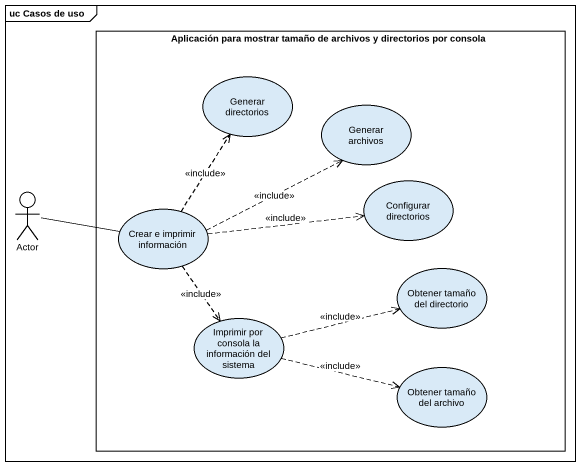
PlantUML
@startuml
mainframe uc Casos de uso
rectangle "Aplicación para mostrar tamaño de archivos y directorios por consola" as Aplicación_para_mostrar {
  usecase "Generar directorios" as Generar_directorios
  usecase "Generar archivos" as Generar_archivos
  usecase "Configurar directorios" as Configurar_directorios
  usecase "Crear e imprimir información" as Crear_e_imprimir_información
  usecase "Obtener tamaño del directorio" as Obtener_tamaño_del
  usecase "Imprimir por consola la información del sistema" as Imprimir_por_consola_la
  usecase "Obtener tamaño del archivo" as Obtener_tamaño_del_archivo
}
actor "Actor" as Actor_
Actor_ -right- Crear_e_imprimir_información
Crear_e_imprimir_información .up.> Generar_directorios : <<include>>
Crear_e_imprimir_información .right.> Generar_archivos : <<include>>
Crear_e_imprimir_información .right.> Configurar_directorios : <<include>>
Crear_e_imprimir_información ..> Imprimir_por_consola_la : <<include>>
Imprimir_por_consola_la .right.> Obtener_tamaño_del : <<include>>
Imprimir_por_consola_la .right.> Obtener_tamaño_del_archivo : <<include>>
@enduml
